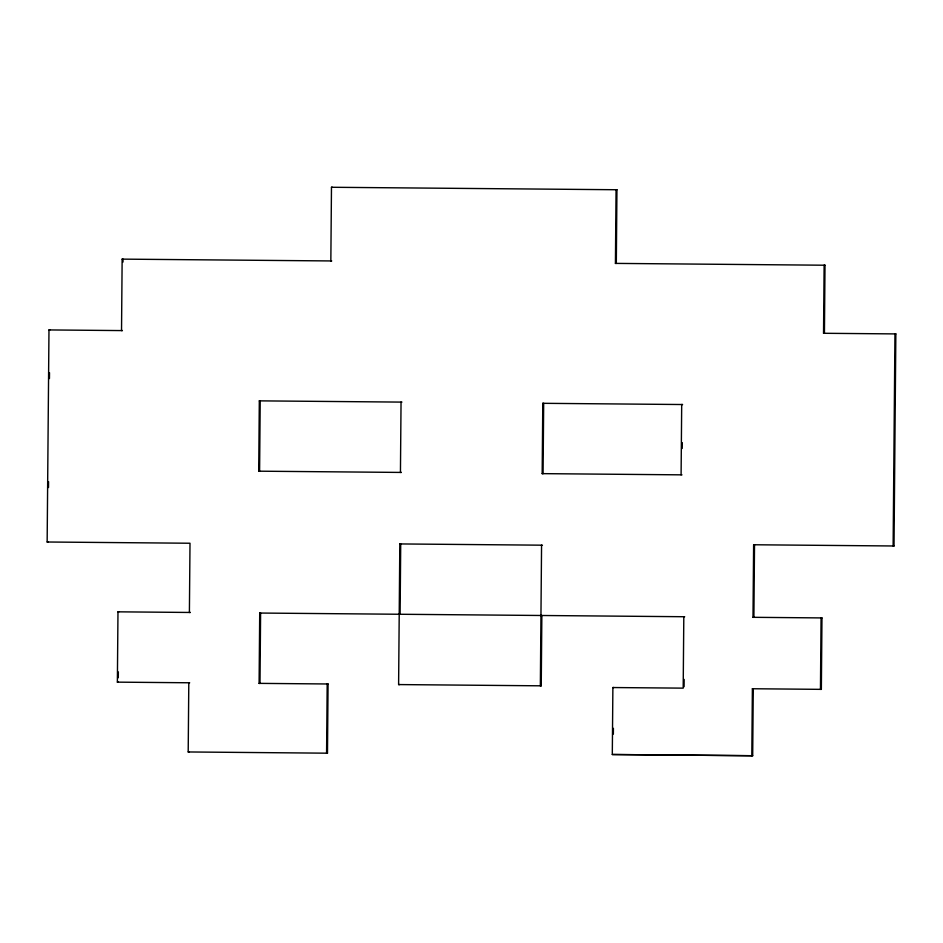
<?xml version="1.0" encoding="UTF-8"?>
<svg xmlns="http://www.w3.org/2000/svg" width="943" height="943" viewBox="0 0 943 943"><rect width="100%" height="100%" fill="white"/><g stroke="black" fill="none" stroke-linecap="round" stroke-linejoin="round"><path stroke-width="1.41" d="M48.046 542.036L47.15 542.001L48.977 329.932L122.413 330.592L121.529 330.557L122.142 259.125L331.724 260.952L330.84 260.928L331.476 187.268L616.946 189.743L616.309 263.415L615.425 263.392L616.062 189.72L616.946 189.743M48.506 487.543L48.565 481.649M49.449 378.556L49.508 372.674M118.264 682.166L117.368 682.143L117.981 611.83L190.297 612.467L189.402 612.443L190.003 543.239L47.15 542.001M118.299 677.769L118.347 671.911M123.003 262.071L123.026 259.148L122.142 259.125M189.083 751.984L188.199 751.96L188.8 682.756M259.313 400.858L260.209 400.893L259.596 471.205L258.712 471.182L259.313 400.858L401.942 402.107M259.714 613.044L260.598 613.08L259.997 683.392L259.101 683.369L259.714 613.044L684.689 616.734M327.48 753.186L328.07 683.981L327.186 683.958L326.584 753.151L327.48 753.186L188.199 751.96M399.502 684.594L398.606 684.571L399.82 543.934L542.449 545.184M401.046 402.083L400.445 472.408L401.329 472.431L258.712 471.182M541.565 545.16L540.351 685.797L541.235 685.82L541.848 615.496L540.952 615.473M542.791 403.309L543.675 403.333L543.074 473.657L542.178 473.634L542.791 403.309L682.591 404.535L681.695 404.512L681.094 474.824M752.691 755.732L751.807 755.708L752.384 688.744L753.268 688.767L752.691 755.732L612.302 754.506L612.879 687.541L683.192 688.142L683.805 616.71M613.363 734.149L613.41 728.326M682.202 448.479L682.26 442.621M684.088 686.716L684.158 679.42M753.622 544.759L754.518 544.783L753.893 617.335L752.997 617.311L753.622 544.759L894.023 545.985L895.85 333.916L894.954 333.893L893.127 545.962L894.023 545.985M823.534 333.28L824.123 265.183L825.007 265.219L824.43 333.303L823.534 333.28L895.85 333.916M821.353 689.357L821.966 617.924L821.07 617.901L820.457 689.333L821.353 689.357L752.384 688.744M615.425 263.392L825.007 265.219M542.178 473.634L681.978 474.848M752.997 617.311L821.966 617.924M117.368 682.143L189.684 682.779M259.101 683.369L328.07 683.981M398.606 684.571L541.235 685.82M612.302 754.506L751.807 755.708M331.476 187.268L332.36 187.292M48.977 329.932L49.873 329.967M399.82 543.934L400.716 543.958L400.103 614.282L399.219 614.258M117.981 611.83L118.865 611.854M612.879 687.541L613.763 687.565"/></g></svg>
